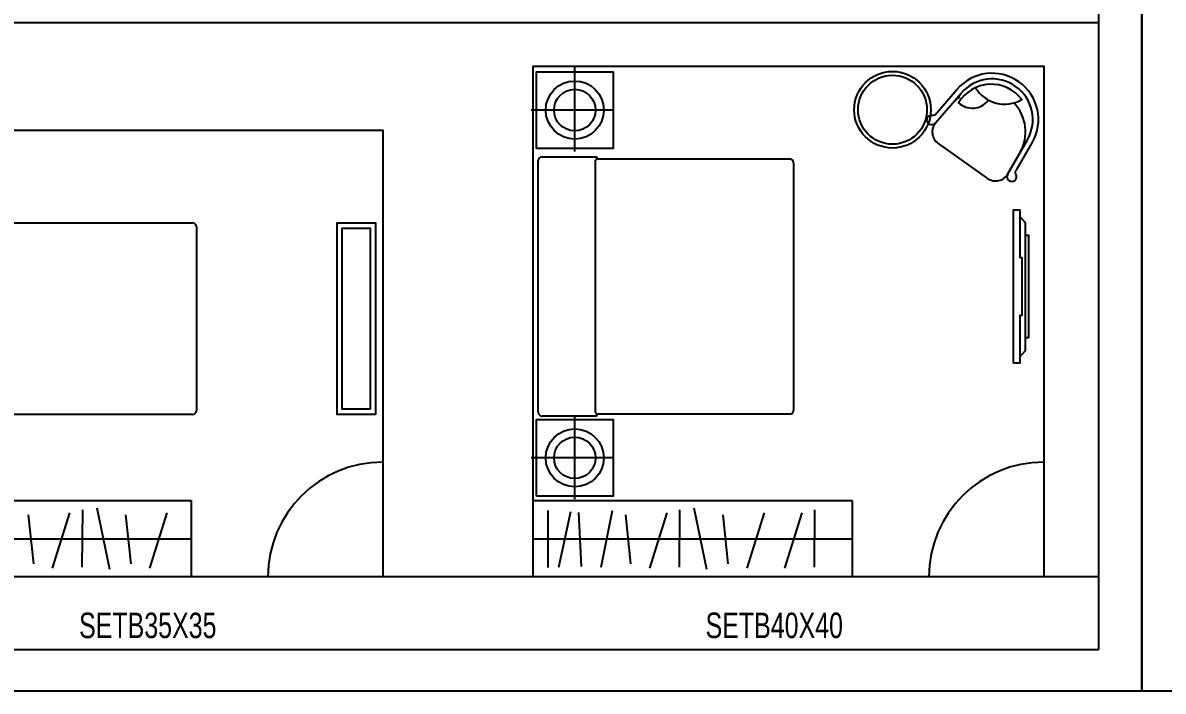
# Model space of a CAD drawing. Header units: inches. Extents: x 3 to 45, y 10.7 to 35.5.
# Drawn here: x 15.22 to 24.16, y 10.73 to 15.97 of the extents above; entities that cross this region are included whole.
import ezdxf
from ezdxf.enums import TextEntityAlignment as Align

# ---------------------------------------------------------------- set-up
doc = ezdxf.new("R2010")
doc.units = ezdxf.units.IN
doc.header["$MEASUREMENT"] = 0
for name, color, linetype in [('02', 2, 'Continuous'), ('4', 4, 'Continuous'), ('kadrbm', 4, 'Continuous')]:
    doc.layers.add(name, color=color, linetype=linetype)
doc.styles.get("Standard").update_dxf_attribs({"font": 'arial.ttf'})

# ---------------------------------------------------------------- blocks, each defined once
blk = doc.blocks.new('kadrbm')
at = {"layer": 'kadrbm', "color": 4}
blk.add_lwpolyline([(0, 0), (0, 24.7972), (21, 24.7972), (21, 0), (0, 0)], close=True, dxfattribs=at)
blk.add_lwpolyline([(20.6631, 0.3257), (20.6631, 24.4603), (0.3369, 24.4603), (0.3369, 0.3257), (20.6631, 0.3257)], dxfattribs=at)

msp = doc.modelspace()

# ---------------------------------------------------------------- linework, layer by layer
at = {"layer": '02'}
for p, q in [((19.5475, 14.9629), (19.5475, 15.6222)), ((22.3742, 15.1866), (22.5741, 15.4196)), ((22.3834, 15.2648), (22.5407, 15.4482)), ((19.8562, 15.2867), (19.2052, 15.2867)), ((22.3942, 15.0251), (22.7807, 14.7517)), ((22.9395, 14.7867), (23.0927, 15.0527)), ((23.0103, 14.8214), (23.1308, 15.0308)), ((19.5475, 12.2386), (19.5475, 12.8978)), ((19.8562, 12.5624), (19.2052, 12.5624)), ((14.5437, 12.2294), (16.5437, 12.2294)), ((15.6895, 11.7074), (15.6935, 12.1553)), ((15.9053, 11.6874), (15.8054, 12.1673)), ((16.5437, 12.2294), (16.5437, 11.6294)), ((19.2214, 12.2294), (21.7214, 12.2294)), ((19.3398, 11.7034), (19.3398, 12.1513)), ((19.7555, 11.7074), (19.8434, 12.1513)), ((20.3671, 11.7074), (20.3711, 12.1553)), ((20.5829, 11.6874), (20.483, 12.1673)), ((21.4243, 11.7074), (21.4283, 12.1553)), ((21.7214, 12.2294), (21.7214, 11.6294)), ((15.3097, 11.7314), (15.2697, 12.1153)), ((15.4576, 11.6994), (15.5935, 12.1313)), ((16.0722, 11.7314), (16.0322, 12.1153)), ((16.2201, 11.6994), (16.356, 12.1313)), ((19.4237, 11.7074), (19.5156, 12.1433)), ((19.5996, 11.7114), (19.5796, 12.1353)), ((19.9873, 11.7314), (19.9474, 12.1153)), ((20.1352, 11.6994), (20.2711, 12.1313)), ((20.7498, 11.7314), (20.7098, 12.1153)), ((20.8977, 11.6994), (21.0336, 12.1313)), ((21.1924, 11.6994), (21.3283, 12.1313)), ((14.5437, 11.9294), (16.5437, 11.9294)), ((19.2214, 11.9294), (21.7214, 11.9294))]:
    msp.add_line(p, q, dxfattribs=at)
for points in [[(19.2214, 11.6294), (19.2214, 15.6294), (23.2214, 15.6294), (23.2214, 11.6294)], [(19.2475, 14.9869), (19.2475, 15.5865), (19.8475, 15.5865), (19.8475, 14.9869)], [(14.5437, 11.6294), (14.5437, 15.1294), (18.0437, 15.1294), (18.0437, 11.6294)], [(22.9837, 13.3041), (22.9837, 14.5041), (23.0337, 14.5041), (23.0337, 14.1311), (23.0487, 14.1311), (23.0487, 13.6771), (23.0337, 13.6771), (23.0337, 13.3041)], [(17.9859, 12.9029), (17.6859, 12.9029), (17.6859, 14.4029), (17.9859, 14.4029)], [(17.9459, 12.9429), (17.7259, 12.9429), (17.7259, 14.3629), (17.9459, 14.3629)], [(19.2475, 12.2626), (19.2475, 12.8622), (19.8475, 12.8622), (19.8475, 12.2626)]]:
    msp.add_lwpolyline(points, close=True, dxfattribs=at)
for points in [[(22.6861, 15.462, 0.406369), (23.0497, 15.3685, 0.534799), (22.5535, 15.3432, 0.42371), (22.7853, 15.3599, 0.420016)], [(22.3742, 15.1866, -1.846634), (22.3508, 15.2458, 0.3823), (22.3834, 15.2648, 0.3823)], [(22.9395, 14.7867, 1.846634), (23.0032, 14.7843, -0.3823), (23.0103, 14.8214, -0.3823)]]:
    msp.add_lwpolyline(points, format="xyb", dxfattribs=at)
for points in [[(19.2912, 14.9204), (19.7112, 14.9204)], [(19.2612, 12.9201), (19.2612, 14.8904)], [(19.7112, 12.9181), (19.7112, 14.8942)], [(19.7175, 14.9041), (21.2312, 14.9041)], [(21.2612, 14.8741), (21.2612, 12.9341)], [(15.0403, 14.4029), (16.554, 14.4029)], [(23.0337, 13.3541), (23.0787, 13.4041), (23.0787, 14.4041), (23.0337, 14.4541)], [(16.584, 14.3729), (16.584, 12.9329)], [(23.0787, 13.5041), (23.1037, 13.5041), (23.1037, 14.3041), (23.0787, 14.3041)], [(16.554, 12.9029), (15.0481, 12.9029)], [(19.7112, 12.8901), (19.2912, 12.8901)], [(21.2312, 12.9041), (19.7253, 12.9041)]]:
    msp.add_lwpolyline(points, dxfattribs=at)
for centre, radius in [((22.0363, 15.2893), 0.3), ((22.0363, 15.2893), 0.27), ((19.5475, 15.2867), 0.2275), ((19.5475, 15.2867), 0.1625), ((19.5475, 12.5624), 0.2275), ((19.5475, 12.5624), 0.1625)]:
    msp.add_circle(centre, radius, dxfattribs=at)
for centre, radius, start, end in [((22.8162, 15.2119), 0.363, 330.07599, 139.37542), ((22.8162, 15.2119), 0.319, 330.07599, 139.37542), ((22.7481, 15.1156), 0.33, 123.72204, 139.37542), ((22.7481, 15.1156), 0.33, 330.076, 43.47086), ((22.4577, 15.1149), 0.11, 139.37542, 234.72571), ((19.2912, 14.8904), 0.03, 90, 180), ((19.7111, 14.9064), 0.014, 0, 90), ((19.7251, 14.8924), 0.014, 90, 180), ((21.2312, 14.8741), 0.03, 0, 90), ((22.8442, 14.8415), 0.11, 234.72571, 330.076), ((16.554, 14.3729), 0.03, 0, 90), ((16.554, 12.9329), 0.03, 270, 0), ((19.2912, 12.9201), 0.03, 180, 270), ((19.7253, 12.9181), 0.014, 180, 270), ((19.7112, 12.9041), 0.014, 270, 0), ((21.2312, 12.9341), 0.03, 270, 0), ((18.0437, 11.6294), 0.9, 90, 180), ((23.2214, 11.6294), 0.9, 90, 180)]:
    msp.add_arc(centre, radius, start, end, dxfattribs=at)
at = {"layer": '4'}
for p, q in [((23.6511, 15.9702), (3.3249, 15.9702)), ((23.6511, 11.6294), (3.3249, 11.6294))]:
    msp.add_line(p, q, dxfattribs=at)

# ---------------------------------------------------------------- block references
at = {"layer": 'kadrbm'}
for p in [(2.988, 10.7349), (23.988, 10.7349)]:
    msp.add_blockref('kadrbm', p, dxfattribs=at)

# ---------------------------------------------------------------- texts
at = {"layer": '02', "width": 0.7}
for s, p in [('SETB35X35', (16.203, 11.1504)), ('SETB40X40', (21.1101, 11.1504))]:
    msp.add_text(s, height=0.2, dxfattribs=at).set_placement(p, align=Align.CENTER)

doc.saveas('drawing.dxf')
